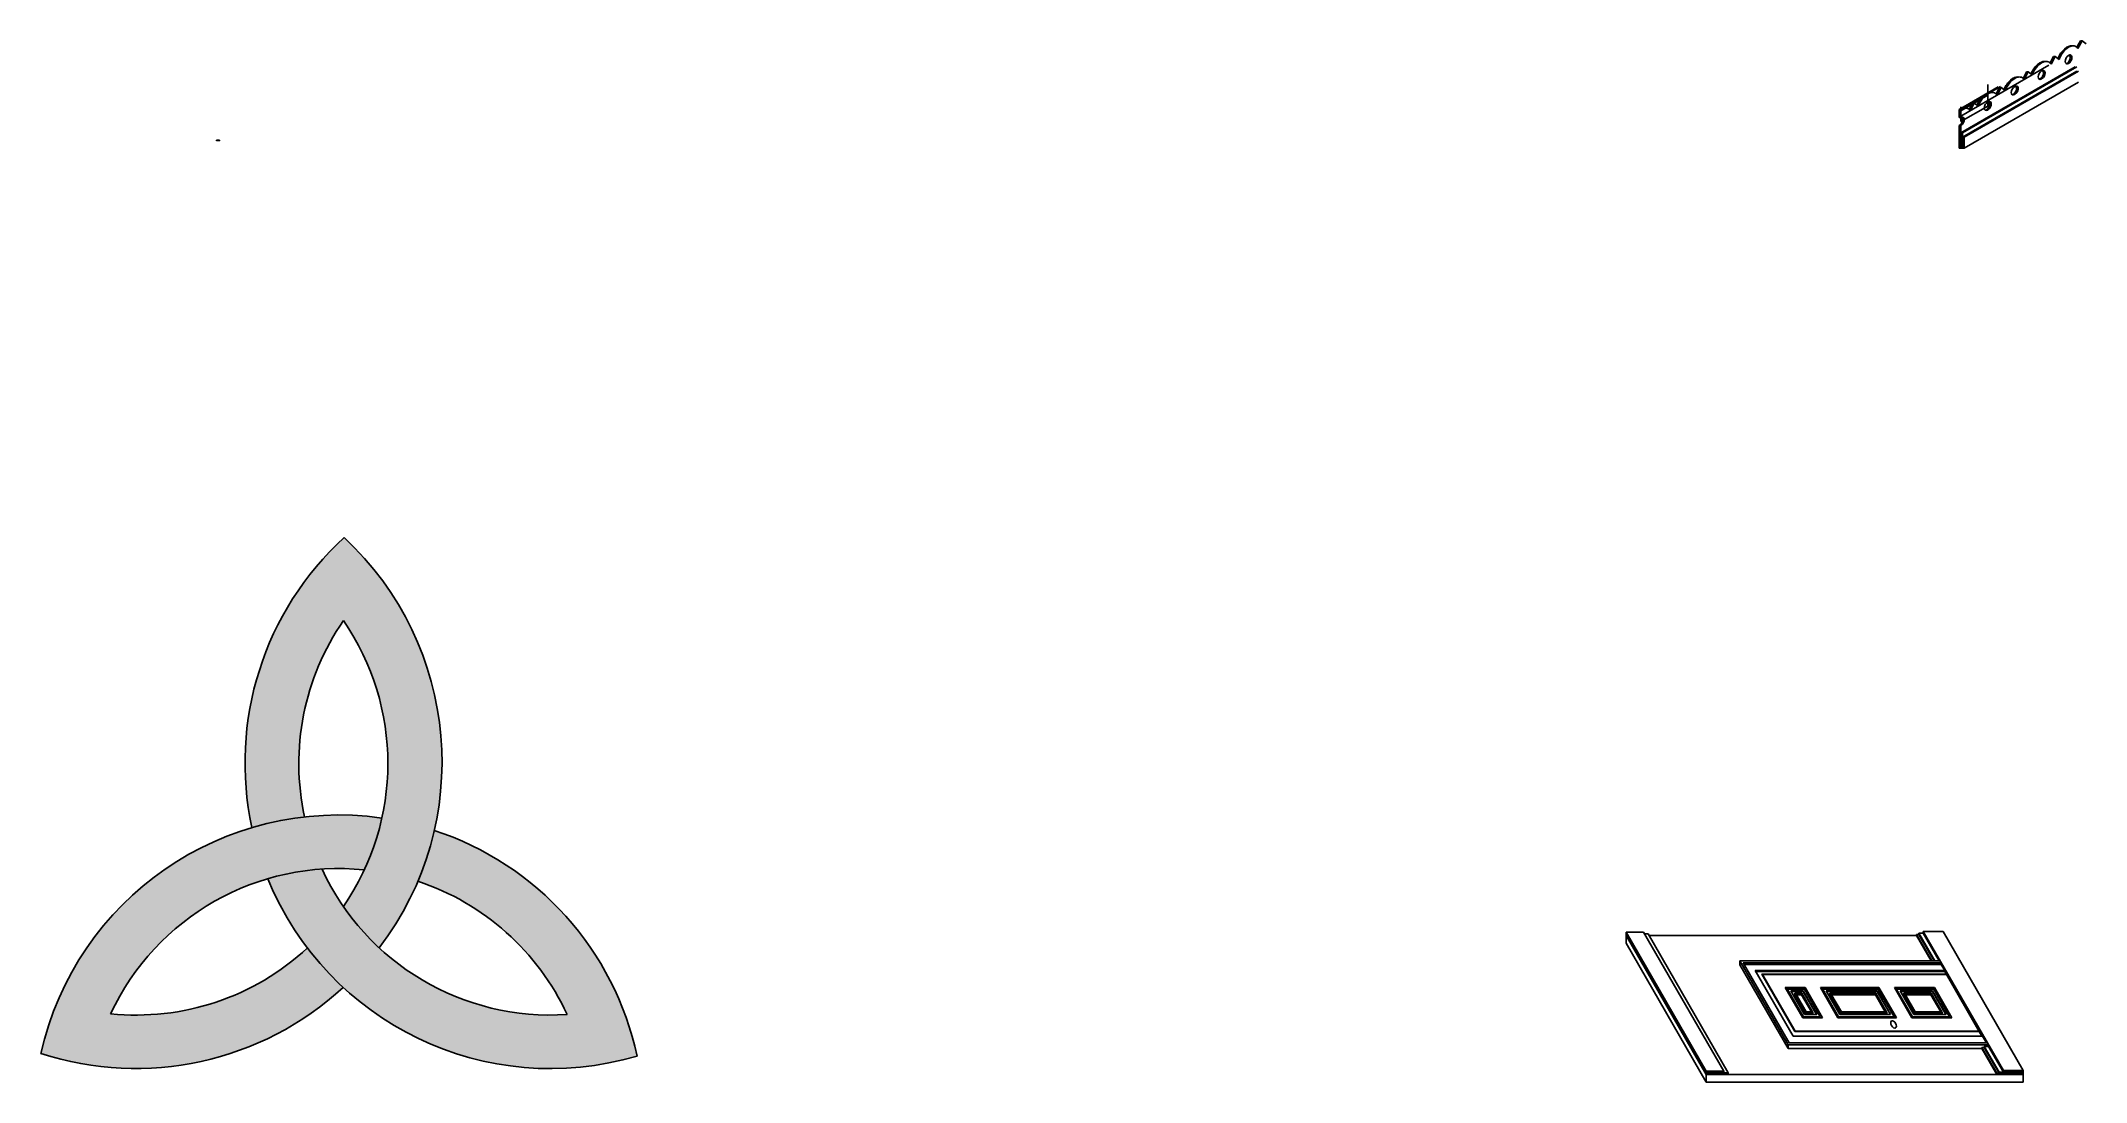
# Model space of a CAD drawing. Header units: inches. Extents: x 28 to 957, y -41 to 433.
import ezdxf

# ---------------------------------------------------------------- set-up
doc = ezdxf.new("R2010")
doc.units = ezdxf.units.IN
doc.header["$MEASUREMENT"] = 0
for name, color, linetype in [('Dimension', 1, 'Continuous'), ('door', 90, 'Continuous'), ('Platform -  Framing', 7, 'Continuous')]:
    doc.layers.add(name, color=color, linetype=linetype)
doc.layers.add('working lines', color=50, linetype='Continuous', plot=False)
pattern_1 = [(45, (108.124777, 386.116367), (0, 0.02867553), [0.02027666, -0.02027666]), (45, (108.1194, 386.121744), (0, 0.02867553), [0.02027666, -0.02027666]), (45, (108.114023, 386.12712), (0, 0.02867553), [0.02027666, -0.02027666]), (135, (108.114023, 386.130705), (-0.02867553, 3e-18), [0.02027666, -0.02027666]), (135, (108.1194, 386.136081), (-0.02867553, 3e-18), [0.02027666, -0.02027666]), (135, (108.124777, 386.141458), (-0.02867553, 3e-18), [0.02027666, -0.02027666])]

msp = doc.modelspace()

# ---------------------------------------------------------------- hatches: boundary and pattern name
at = {"layer": 'Dimension', "true_color": 0x062312}
h = msp.add_hatch(dxfattribs=at)
h.set_pattern_fill('EARTH', color=108, scale=0.081107, angle=45, style=0)
h.set_pattern_definition(pattern_1)
edge = h.paths.add_edge_path()
edge.add_spline(control_points=[(108.32, 387.31), (108.35, 387.27), (108.4, 387.19), (108.45, 387.27), (108.48, 387.31)], knot_values=[4.958163, 4.958163, 4.958163, 4.958163, 5.656854, 6.355546, 6.355546, 6.355546, 6.355546], weights=[1, 1, 1, 1, 1], degree=3, periodic=0)
edge.add_spline(control_points=[(108.48, 387.31), (108.47, 387.31), (108.47, 387.32), (108.46, 387.32)], knot_values=[16.946091, 16.946091, 16.946091, 16.946091, 17.066069, 17.066069, 17.066069, 17.066069], degree=3, periodic=0)
edge.add_spline(control_points=[(108.46, 387.32), (108.44, 387.29), (108.4, 387.24), (108.36, 387.29), (108.34, 387.32)], knot_values=[5.078144, 5.078144, 5.078144, 5.078144, 5.656854, 6.235568, 6.235568, 6.235568, 6.235568], degree=3, periodic=0)
edge.add_spline(control_points=[(108.34, 387.32), (108.33, 387.33), (108.33, 387.34), (108.32, 387.35)], knot_values=[6.235568, 6.235568, 6.235568, 6.235568, 6.367625, 6.367625, 6.367625, 6.367625], degree=3, periodic=0)
edge.add_spline(control_points=[(108.32, 387.35), (108.3, 387.38), (108.24, 387.46), (108.19, 387.38), (108.17, 387.35)], knot_values=[6.367625, 6.367625, 6.367625, 6.367625, 7.071068, 7.796677, 7.796677, 7.796677, 7.796677], degree=3, periodic=0)
edge.add_spline(control_points=[(108.17, 387.35), (108.17, 387.34), (108.18, 387.33), (108.18, 387.33)], knot_values=[18.183158, 18.183158, 18.183158, 18.183158, 18.303929, 18.303929, 18.303929, 18.303929], weights=[1, 1, 1, 1], degree=3, periodic=0)
edge.add_spline(control_points=[(108.18, 387.33), (108.2, 387.36), (108.25, 387.41), (108.29, 387.36), (108.31, 387.33)], knot_values=[6.48721, 6.48721, 6.48721, 6.48721, 7.092048, 7.675905, 7.675905, 7.675905, 7.675905], weights=[1, 1, 1, 1, 1], degree=3, periodic=0)
edge.add_spline(control_points=[(108.31, 387.33), (108.31, 387.32), (108.32, 387.31), (108.32, 387.31)], knot_values=[6.355546, 6.355546, 6.355546, 6.355546, 6.48721, 6.48721, 6.48721, 6.48721], weights=[1, 1, 1, 1], degree=3, periodic=0)
edge = h.paths.add_edge_path()
edge.add_spline(control_points=[(108.15, 387.32), (108.13, 387.3), (108.09, 387.24), (108.04, 387.29), (108.02, 387.32)], knot_values=[7.929998, 7.929998, 7.929998, 7.929998, 8.485281, 9.127348, 9.127348, 9.127348, 9.127348], degree=3, periodic=0)
edge.add_spline(control_points=[(108.02, 387.32), (108.02, 387.33), (108.01, 387.34), (108.01, 387.35)], knot_values=[9.127348, 9.127348, 9.127348, 9.127348, 9.265251, 9.265251, 9.265251, 9.265251], degree=3, periodic=0)
edge.add_spline(control_points=[(108.01, 387.35), (107.98, 387.38), (107.92, 387.46), (107.87, 387.4), (107.83, 387.35)], knot_values=[9.265251, 9.265251, 9.265251, 9.265251, 9.899495, 10.889283, 10.889283, 10.889283, 10.889283], degree=3, periodic=0)
edge.add_spline(control_points=[(107.83, 387.35), (107.83, 387.34), (107.84, 387.33), (107.84, 387.33)], knot_values=[4.189562, 4.189562, 4.189562, 4.189562, 4.309575, 4.309575, 4.309575, 4.309575], weights=[1, 1, 1, 1], degree=3, periodic=0)
edge.add_spline(control_points=[(107.84, 387.33), (107.87, 387.37), (107.93, 387.42), (107.98, 387.34), (108.01, 387.31)], knot_values=[9.252661, 9.252661, 9.252661, 9.252661, 10.122436, 10.76927, 10.76927, 10.76927, 10.76927], weights=[1, 1, 1, 1, 1], degree=3, periodic=0)
edge.add_spline(control_points=[(108.01, 387.31), (108.04, 387.27), (108.09, 387.19), (108.14, 387.27), (108.17, 387.31)], knot_values=[7.808873, 7.808873, 7.808873, 7.808873, 8.576253, 9.252661, 9.252661, 9.252661, 9.252661], weights=[1, 1, 1, 1, 1], degree=3, periodic=0)
edge.add_spline(control_points=[(108.17, 387.31), (108.16, 387.31), (108.16, 387.32), (108.15, 387.32)], knot_values=[14.094233, 14.094233, 14.094233, 14.094233, 14.215358, 14.215358, 14.215358, 14.215358], degree=3, periodic=0)
edge = h.paths.add_edge_path()
edge.add_spline(control_points=[(108.17, 387.35), (108.14, 387.38), (108.09, 387.46), (108.03, 387.39), (108.01, 387.35)], knot_values=[16.714583, 16.714583, 16.714583, 16.714583, 17.403188, 18.183158, 18.183158, 18.183158, 18.183158], weights=[1, 1, 1, 1, 1], degree=3, periodic=0)
edge.add_spline(control_points=[(108.01, 387.35), (108.01, 387.34), (108.02, 387.33), (108.02, 387.32)], knot_values=[9.127348, 9.127348, 9.127348, 9.127348, 9.265251, 9.265251, 9.265251, 9.265251], degree=3, periodic=0)
edge.add_spline(control_points=[(108.02, 387.32), (108.04, 387.36), (108.09, 387.41), (108.13, 387.35), (108.15, 387.32)], knot_values=[12.896883, 12.896883, 12.896883, 12.896883, 13.53895, 14.094233, 14.094233, 14.094233, 14.094233], degree=3, periodic=0)
edge.add_spline(control_points=[(108.15, 387.32), (108.16, 387.32), (108.16, 387.31), (108.17, 387.31)], knot_values=[14.094233, 14.094233, 14.094233, 14.094233, 14.215358, 14.215358, 14.215358, 14.215358], degree=3, periodic=0)
edge.add_spline(control_points=[(108.17, 387.31), (108.19, 387.27), (108.24, 387.19), (108.3, 387.27), (108.32, 387.31)], knot_values=[14.215358, 14.215358, 14.215358, 14.215358, 14.953164, 15.668685, 15.668685, 15.668685, 15.668685], degree=3, periodic=0)
edge.add_spline(control_points=[(108.32, 387.31), (108.32, 387.31), (108.31, 387.32), (108.31, 387.33)], knot_values=[6.355546, 6.355546, 6.355546, 6.355546, 6.48721, 6.48721, 6.48721, 6.48721], weights=[1, 1, 1, 1], degree=3, periodic=0)
edge.add_spline(control_points=[(108.31, 387.33), (108.29, 387.3), (108.25, 387.24), (108.2, 387.3), (108.18, 387.33)], knot_values=[18.303929, 18.303929, 18.303929, 18.303929, 18.887787, 19.492624, 19.492624, 19.492624, 19.492624], weights=[1, 1, 1, 1, 1], degree=3, periodic=0)
edge.add_spline(control_points=[(108.18, 387.33), (108.18, 387.33), (108.17, 387.34), (108.17, 387.35)], knot_values=[18.183158, 18.183158, 18.183158, 18.183158, 18.303929, 18.303929, 18.303929, 18.303929], weights=[1, 1, 1, 1], degree=3, periodic=0)
h = msp.add_hatch(dxfattribs=at)
h.set_pattern_fill('EARTH', color=108, scale=0.08110665, angle=45, style=0)
edge = h.paths.add_edge_path()
edge.add_spline(control_points=[(108.48, 387.35), (108.45, 387.38), (108.4, 387.46), (108.35, 387.38), (108.32, 387.35)], knot_values=[19.61221, 19.61221, 19.61221, 19.61221, 20.32298, 21.033751, 21.033751, 21.033751, 21.033751], weights=[1, 1, 1, 1, 1], degree=3, periodic=0)
edge.add_spline(control_points=[(108.32, 387.35), (108.33, 387.34), (108.33, 387.33), (108.34, 387.32)], knot_values=[6.235568, 6.235568, 6.235568, 6.235568, 6.367625, 6.367625, 6.367625, 6.367625], degree=3, periodic=0)
edge.add_spline(control_points=[(108.34, 387.32), (108.36, 387.35), (108.4, 387.41), (108.44, 387.35), (108.46, 387.32)], knot_values=[15.788664, 15.788664, 15.788664, 15.788664, 16.367377, 16.946091, 16.946091, 16.946091, 16.946091], degree=3, periodic=0)
edge.add_spline(control_points=[(108.46, 387.32), (108.47, 387.32), (108.47, 387.31), (108.48, 387.31)], knot_values=[16.946091, 16.946091, 16.946091, 16.946091, 17.066069, 17.066069, 17.066069, 17.066069], degree=3, periodic=0)
edge.add_spline(control_points=[(108.48, 387.31), (108.5, 387.27), (108.56, 387.19), (108.61, 387.27), (108.63, 387.31)], knot_values=[17.066069, 17.066069, 17.066069, 17.066069, 17.781591, 18.519396, 18.519396, 18.519396, 18.519396], degree=3, periodic=0)
edge.add_spline(control_points=[(108.63, 387.31), (108.63, 387.31), (108.63, 387.32), (108.62, 387.33)], knot_values=[3.504835, 3.504835, 3.504835, 3.504835, 3.637803, 3.637803, 3.637803, 3.637803], weights=[1, 1, 1, 1], degree=3, periodic=0)
edge.add_spline(control_points=[(108.62, 387.33), (108.6, 387.3), (108.56, 387.24), (108.51, 387.3), (108.49, 387.33)], knot_values=[21.153336, 21.153336, 21.153336, 21.153336, 21.758174, 22.342031, 22.342031, 22.342031, 22.342031], weights=[1, 1, 1, 1, 1], degree=3, periodic=0)
edge.add_spline(control_points=[(108.49, 387.33), (108.49, 387.33), (108.48, 387.34), (108.48, 387.35)], knot_values=[21.033751, 21.033751, 21.033751, 21.033751, 21.153336, 21.153336, 21.153336, 21.153336], weights=[1, 1, 1, 1], degree=3, periodic=0)
h = msp.add_hatch(dxfattribs=at)
h.set_pattern_fill('EARTH', color=108, scale=0.081107, angle=45, style=0)
h.set_pattern_definition(pattern_1)
edge = h.paths.add_edge_path()
edge.add_spline(control_points=[(108.65, 387.32), (108.62, 387.37), (108.56, 387.47), (108.5, 387.38), (108.48, 387.35)], knot_values=[3.38371, 3.38371, 3.38371, 3.38371, 4.242641, 4.946084, 4.946084, 4.946084, 4.946084], degree=3, periodic=0)
edge.add_spline(control_points=[(108.48, 387.35), (108.48, 387.34), (108.49, 387.33), (108.49, 387.33)], knot_values=[21.033751, 21.033751, 21.033751, 21.033751, 21.153336, 21.153336, 21.153336, 21.153336], weights=[1, 1, 1, 1], degree=3, periodic=0)
edge.add_spline(control_points=[(108.49, 387.33), (108.51, 387.36), (108.56, 387.41), (108.6, 387.36), (108.62, 387.33)], knot_values=[3.637803, 3.637803, 3.637803, 3.637803, 4.221661, 4.826498, 4.826498, 4.826498, 4.826498], weights=[1, 1, 1, 1, 1], degree=3, periodic=0)
edge.add_spline(control_points=[(108.62, 387.33), (108.65, 387.28), (108.71, 387.19), (108.76, 387.27), (108.79, 387.31)], knot_values=[2.061048, 2.061048, 2.061048, 2.061048, 2.870424, 3.637803, 3.637803, 3.637803, 3.637803], weights=[1, 1, 1, 1, 1], degree=3, periodic=0)
edge.add_spline(control_points=[(108.79, 387.31), (108.79, 387.31), (108.78, 387.32), (108.78, 387.32)], knot_values=[19.837871, 19.837871, 19.837871, 19.837871, 19.963184, 19.963184, 19.963184, 19.963184], degree=3, periodic=0)
edge.add_spline(control_points=[(108.78, 387.32), (108.76, 387.29), (108.71, 387.24), (108.67, 387.3), (108.65, 387.32)], knot_values=[2.18636, 2.18636, 2.18636, 2.18636, 2.828427, 3.38371, 3.38371, 3.38371, 3.38371], degree=3, periodic=0)
edge = h.paths.add_edge_path()
edge.add_spline(control_points=[(108.96, 387.33), (108.93, 387.28), (108.84, 387.21), (108.73, 387.5), (108.66, 387.38), (108.63, 387.35)], knot_values=[0, 0, 0, 0, 0.869775, 2.283989, 2.972594, 2.972594, 2.972594, 2.972594], weights=[1, 1, 1, 1, 1, 1], degree=3, periodic=0)
edge.add_spline(control_points=[(108.63, 387.35), (108.64, 387.34), (108.64, 387.33), (108.65, 387.32)], knot_values=[3.38371, 3.38371, 3.38371, 3.38371, 3.517032, 3.517032, 3.517032, 3.517032], degree=3, periodic=0)
edge.add_spline(control_points=[(108.65, 387.32), (108.67, 387.35), (108.71, 387.41), (108.76, 387.36), (108.78, 387.32)], knot_values=[18.640521, 18.640521, 18.640521, 18.640521, 19.195804, 19.837871, 19.837871, 19.837871, 19.837871], degree=3, periodic=0)
edge.add_spline(control_points=[(108.78, 387.32), (108.81, 387.29), (108.87, 387.18), (108.94, 387.25), (108.97, 387.31)], knot_values=[19.837871, 19.837871, 19.837871, 19.837871, 20.610018, 21.611504, 21.611504, 21.611504, 21.611504], degree=3, periodic=0)
edge.add_spline(control_points=[(108.97, 387.31), (108.97, 387.31), (108.96, 387.32), (108.96, 387.33)], knot_values=[2.972594, 2.972594, 2.972594, 2.972594, 3.104305, 3.104305, 3.104305, 3.104305], weights=[1, 1, 1, 1], degree=3, periodic=0)
at = {"layer": 'Platform -  Framing', "transparency": 33554661}
h = msp.add_hatch(dxfattribs=at)
h.set_pattern_fill('ANSI31', color=256, scale=2.5001, style=0)
h.paths.add_polyline_path([(900.14, 394.09), (899.39, 394.09), (899.39, 383.84), (900.14, 383.84), (900.14, 390.84)])
h.paths.add_polyline_path([(900.89, 390.84), (900.14, 390.84), (900.14, 383.84), (900.89, 383.84)])
h.paths.add_polyline_path([(901.64, 388.84), (900.89, 388.84), (900.89, 383.84), (901.64, 383.84)])
h.paths.add_polyline_path([(900.14, 401.4), (899.39, 401.4), (899.39, 397.72), (900.14, 397.72)])
at = {"layer": 'Platform -  Framing', "true_color": 0x062312}
h = msp.add_hatch(dxfattribs=at)
h.set_pattern_fill('EARTH', color=108, scale=0.08110665, angle=45, style=0)
edge = h.paths.add_edge_path()
edge.add_spline(control_points=[(107.83, 387.35), (107.8, 387.38), (107.78, 387.42), (107.75, 387.42), (107.75, 387.42)], knot_values=[3.46127, 3.46127, 3.46127, 3.46127, 4.183674, 4.189562, 4.189562, 4.189562, 4.189562], weights=[1, 1, 1, 1, 1], degree=3, periodic=0)
edge.add_spline(control_points=[(107.75, 387.42), (107.7, 387.41), (107.67, 387.38), (107.67, 387.33), (107.67, 387.28), (107.7, 387.24), (107.75, 387.23)], knot_values=[0.720957, 0.720957, 0.720957, 0.720957, 2.091114, 2.091114, 2.091114, 3.46127, 3.46127, 3.46127, 3.46127], weights=[1, 0.84958, 0.84958, 1, 0.84958, 0.84958, 1], degree=3, periodic=0)
edge.add_spline(control_points=[(107.75, 387.23), (107.77, 387.23), (107.79, 387.25), (107.81, 387.28)], knot_values=[0.157358, 0.157358, 0.157358, 0.157358, 0.720957, 0.720957, 0.720957, 0.720957], weights=[1, 1, 1, 1], degree=3, periodic=0)
edge.add_spline(control_points=[(107.81, 387.28), (107.82, 387.29), (107.82, 387.3), (107.83, 387.31)], knot_values=[0, 0, 0, 0, 0.157358, 0.157358, 0.157358, 0.157358], weights=[1, 1, 1, 1], degree=3, periodic=0)
edge.add_spline(control_points=[(107.83, 387.31), (107.82, 387.31), (107.82, 387.32), (107.82, 387.32)], knot_values=[11.012116, 11.012116, 11.012116, 11.012116, 11.123242, 11.123242, 11.123242, 11.123242], degree=3, periodic=0)
edge.add_spline(control_points=[(107.82, 387.32), (107.81, 387.31), (107.8, 387.3), (107.79, 387.29)], knot_values=[0.011315, 0.011315, 0.011315, 0.011315, 0.211621, 0.211621, 0.211621, 0.211621], degree=3, periodic=0)
edge.add_spline(control_points=[(107.79, 387.29), (107.79, 387.28), (107.78, 387.27), (107.76, 387.26), (107.76, 387.26), (107.75, 387.26)], knot_values=[0.211621, 0.211621, 0.211621, 0.211621, 0.505631, 0.505631, 0.737189, 0.737189, 0.737189, 0.737189], degree=3, periodic=0)
edge.add_spline(control_points=[(107.75, 387.26), (107.74, 387.26), (107.73, 387.26), (107.71, 387.28), (107.7, 387.29), (107.69, 387.32), (107.69, 387.33), (107.7, 387.36), (107.71, 387.37), (107.73, 387.39), (107.74, 387.39), (107.74, 387.4)], knot_values=[0.737189, 0.737189, 0.737189, 0.737189, 1.082605, 1.082605, 1.674794, 1.674794, 2.266982, 2.266982, 2.859171, 2.859171, 3.200864, 3.200864, 3.200864, 3.200864], degree=3, periodic=0)
edge.add_spline(control_points=[(107.74, 387.4), (107.75, 387.4), (107.76, 387.39), (107.79, 387.36), (107.82, 387.32)], knot_values=[3.200864, 3.200864, 3.200864, 3.200864, 3.289997, 3.948776, 3.948776, 3.948776, 3.948776], degree=3, periodic=0)
edge.add_spline(control_points=[(107.82, 387.32), (107.82, 387.32), (107.82, 387.31), (107.83, 387.31)], knot_values=[11.012116, 11.012116, 11.012116, 11.012116, 11.123242, 11.123242, 11.123242, 11.123242], degree=3, periodic=0)
edge.add_spline(control_points=[(107.83, 387.31), (107.86, 387.25), (107.92, 387.18), (107.98, 387.27), (108.01, 387.31)], knot_values=[11.123242, 11.123242, 11.123242, 11.123242, 12.124736, 12.771571, 12.771571, 12.771571, 12.771571], degree=3, periodic=0)
edge.add_spline(control_points=[(108.01, 387.31), (108, 387.31), (108, 387.32), (107.99, 387.33)], knot_values=[9.252661, 9.252661, 9.252661, 9.252661, 9.389526, 9.389526, 9.389526, 9.389526], weights=[1, 1, 1, 1], degree=3, periodic=0)
edge.add_spline(control_points=[(107.99, 387.33), (107.97, 387.3), (107.92, 387.24), (107.87, 387.28), (107.84, 387.33)], knot_values=[4.31158, 4.31158, 4.31158, 4.31158, 4.821549, 5.689319, 5.689319, 5.689319, 5.689319], weights=[1, 1, 1, 1, 1], degree=3, periodic=0)
edge.add_spline(control_points=[(107.84, 387.33), (107.84, 387.33), (107.84, 387.33), (107.84, 387.33)], knot_values=[4.309609, 4.309609, 4.309609, 4.309609, 4.31158, 4.31158, 4.31158, 4.31158], weights=[1, 1, 1, 1], degree=3, periodic=0)
edge.add_spline(control_points=[(107.84, 387.33), (107.84, 387.33), (107.84, 387.33), (107.84, 387.33)], knot_values=[10.76927, 10.76927, 10.76927, 10.76927, 10.769453, 10.769453, 10.769453, 10.769453], weights=[1, 1, 1, 1], degree=3, periodic=0)
edge.add_spline(control_points=[(107.84, 387.33), (107.84, 387.33), (107.83, 387.34), (107.83, 387.35)], knot_values=[4.189562, 4.189562, 4.189562, 4.189562, 4.309575, 4.309575, 4.309575, 4.309575], weights=[1, 1, 1, 1], degree=3, periodic=0)
h = msp.add_hatch(dxfattribs=at)
h.set_pattern_fill('EARTH', color=108, scale=0.08110665, angle=45, style=0)
edge = h.paths.add_edge_path()
edge.add_spline(control_points=[(108.98, 387.32), (109.01, 387.36), (109.04, 387.39), (109.05, 387.4), (109.06, 387.4)], knot_values=[3.200864, 3.200864, 3.200864, 3.200864, 3.859643, 3.948776, 3.948776, 3.948776, 3.948776], degree=3, periodic=0)
edge.add_spline(control_points=[(109.06, 387.4), (109.06, 387.39), (109.07, 387.39), (109.09, 387.37), (109.1, 387.36), (109.11, 387.33), (109.11, 387.32), (109.1, 387.29), (109.09, 387.28), (109.07, 387.26), (109.06, 387.26), (109.05, 387.26)], knot_values=[0.737189, 0.737189, 0.737189, 0.737189, 1.078883, 1.078883, 1.671071, 1.671071, 2.26326, 2.26326, 2.855448, 2.855448, 3.200864, 3.200864, 3.200864, 3.200864], degree=3, periodic=0)
edge.add_spline(control_points=[(109.05, 387.26), (109.04, 387.26), (109.04, 387.26), (109.02, 387.27), (109.01, 387.28), (109.01, 387.29)], knot_values=[0.211621, 0.211621, 0.211621, 0.211621, 0.443178, 0.443178, 0.737189, 0.737189, 0.737189, 0.737189], degree=3, periodic=0)
edge.add_spline(control_points=[(109.01, 387.29), (109, 387.3), (108.99, 387.31), (108.98, 387.32)], knot_values=[0.011315, 0.011315, 0.011315, 0.011315, 0.211621, 0.211621, 0.211621, 0.211621], degree=3, periodic=0)
edge.add_spline(control_points=[(108.98, 387.32), (108.98, 387.33), (108.98, 387.33), (108.98, 387.33)], knot_values=[0.003565, 0.003565, 0.003565, 0.003565, 0.011315, 0.011315, 0.011315, 0.011315], degree=3, periodic=0)
edge.add_spline(control_points=[(108.98, 387.33), (108.98, 387.33), (108.97, 387.34), (108.97, 387.35)], knot_values=[0.30914, 0.30914, 0.30914, 0.30914, 0.424601, 0.424601, 0.424601, 0.424601], degree=3, periodic=0)
edge.add_spline(control_points=[(108.97, 387.35), (108.93, 387.4), (108.88, 387.46), (108.82, 387.38), (108.79, 387.35)], knot_values=[0.424601, 0.424601, 0.424601, 0.424601, 1.414214, 2.048458, 2.048458, 2.048458, 2.048458], degree=3, periodic=0)
edge.add_spline(control_points=[(108.79, 387.35), (108.8, 387.34), (108.8, 387.33), (108.81, 387.33)], knot_values=[1.468574, 1.468574, 1.468574, 1.468574, 1.592849, 1.592849, 1.592849, 1.592849], weights=[1, 1, 1, 1], degree=3, periodic=0)
edge.add_spline(control_points=[(108.81, 387.33), (108.83, 387.35), (108.88, 387.42), (108.93, 387.37), (108.96, 387.33)], knot_values=[0.544437, 0.544437, 0.544437, 0.544437, 1.054406, 1.924183, 1.924183, 1.924183, 1.924183], weights=[1, 1, 1, 1, 1], degree=3, periodic=0)
edge.add_spline(control_points=[(108.96, 387.33), (108.96, 387.32), (108.97, 387.31), (108.97, 387.31)], knot_values=[0.412719, 0.412719, 0.412719, 0.412719, 0.544437, 0.544437, 0.544437, 0.544437], weights=[1, 1, 1, 1], degree=3, periodic=0)
edge.add_spline(control_points=[(108.97, 387.31), (108.98, 387.3), (108.98, 387.29), (108.99, 387.28)], knot_values=[0.255375, 0.255375, 0.255375, 0.255375, 0.412719, 0.412719, 0.412719, 0.412719], weights=[1, 1, 1, 1], degree=3, periodic=0)
edge.add_spline(control_points=[(108.99, 387.28), (109.01, 387.25), (109.03, 387.23), (109.05, 387.23)], knot_values=[3.261666, 3.261666, 3.261666, 3.261666, 3.825087, 3.825087, 3.825087, 3.825087], weights=[1, 1, 1, 1], degree=3, periodic=0)
edge.add_spline(control_points=[(109.05, 387.23), (109.1, 387.24), (109.13, 387.28), (109.13, 387.33), (109.13, 387.38), (109.1, 387.41), (109.05, 387.42)], knot_values=[3.825087, 3.825087, 3.825087, 3.825087, 5.195244, 5.195244, 5.195244, 6.5654, 6.5654, 6.5654, 6.5654], weights=[1, 0.84958, 0.84958, 1, 0.84958, 0.84958, 1], degree=3, periodic=0)
edge.add_spline(control_points=[(109.05, 387.42), (109.05, 387.42), (109.02, 387.42), (109, 387.38), (108.97, 387.35)], knot_values=[6.5654, 6.5654, 6.5654, 6.5654, 6.571289, 7.293684, 7.293684, 7.293684, 7.293684], weights=[1, 1, 1, 1, 1], degree=3, periodic=0)
edge.add_spline(control_points=[(108.97, 387.35), (108.97, 387.34), (108.98, 387.33), (108.98, 387.33)], knot_values=[0.30914, 0.30914, 0.30914, 0.30914, 0.424601, 0.424601, 0.424601, 0.424601], degree=3, periodic=0)
edge.add_spline(control_points=[(108.98, 387.33), (108.98, 387.33), (108.98, 387.33), (108.98, 387.32)], knot_values=[0.003565, 0.003565, 0.003565, 0.003565, 0.011315, 0.011315, 0.011315, 0.011315], degree=3, periodic=0)
at = {"layer": 'Platform -  Framing'}
h = msp.add_hatch(color=256, dxfattribs=at)
h.set_gradient(color1=(39, 118, 187), color2=(20, 31, 66), rotation=228, tint=1)
h.paths.add_polyline_path([(165.33, 169.15, -0.311531), (165.33, 39.29, 0.0547), (181.64, 20.43, 0.386169), (165.65, 206.85, 0.266507), (123.8, 75.09, -0.044074), (147.71, 79.95, -0.207387)])
h = msp.add_hatch(color=256, dxfattribs=at)
h.set_gradient(color1=(39, 118, 187), color2=(20, 31, 66), tint=1)
h.paths.add_polyline_path([(165.29, 2.48, -0.043707), (148.99, 20.42, -0.215702), (59.62, -9.51, -0.319282), (174.84, 55.9, 0.054489), (182.83, 79.43, 0.391449), (27.93, -27.54, 0.271095)])
h = msp.add_hatch(color=256, dxfattribs=at)
h.set_gradient(color1=(39, 118, 187), color2=(20, 31, 66), rotation=111, tint=1)
h.paths.add_polyline_path([(206.66, 73.84, -0.043774), (199.19, 50.69, -0.207319), (266.99, -9.85, -0.310433), (155.65, 56.24, 0.0549), (131.01, 51.86, 0.384566), (298.78, -28.73, 0.26623)])

# ---------------------------------------------------------------- linework, layer by layer
for p, q in [((756.04, 27.56), (748.04, 27.56)), ((748.04, 27.56), (784.48, -35.55)), ((748.04, 27.56), (748.04, 26.06)), ((784.48, -36.3), (748.04, 26.81)), ((748.04, 26.06), (784.48, -37.05)), ((748.04, 26.06), (748.04, 22.56)), ((748.04, 22.56), (784.48, -40.55)), ((792.48, -35.55), (756.04, 27.56)), ((756.48, 26.81), (758.04, 26.81)), ((758.04, 26.81), (794.48, -36.3)), ((880.04, 26.06), (758.48, 26.06)), ((880.04, 26.56), (881.04, 26.56)), ((880.04, 26.56), (880.04, 26.06)), ((886.97, 14.56), (880.04, 26.56)), ((886.69, 14.56), (880.04, 26.06)), ((881.04, 27.06), (883.04, 27.06)), ((881.04, 26.56), (881.04, 27.06)), ((888.26, 14.56), (881.04, 27.06)), ((887.97, 14.56), (881.04, 26.56)), ((919.48, -35.3), (883.04, 27.81)), ((883.04, 27.81), (892.04, 27.81)), ((883.04, 27.06), (883.04, 27.81)), ((890.26, 14.56), (883.04, 27.06)), ((892.04, 27.81), (928.48, -35.3)), ((821.7, -23.55), (799.7, 14.56)), ((799.7, 14.56), (890.7, 14.56)), ((799.7, 14.56), (799.7, 12.81)), ((799.7, 12.81), (821.7, -25.3)), ((822.2, -22.68), (801.2, 13.69)), ((801.2, 13.69), (891.2, 13.69)), ((891.2, 12.94), (801.63, 12.94)), ((806.98, 10.16), (806.73, 10.16)), ((806.73, 10.16), (823.95, -19.65)), ((892.8, 10.16), (806.98, 10.16)), ((892.8, 9.66), (807.02, 9.66)), ((891.2, 13.69), (891.2, 13.69)), ((891.2, 13.69), (891.2, 12.94)), ((891.2, 12.94), (892.8, 10.16)), ((892.8, 10.16), (892.8, 9.66)), ((892.8, 9.66), (909.72, -19.65)), ((893.47, 8.5), (893.47, 8.37)), ((893.47, 8.37), (893.54, 8.37)), ((901.26, -3.74), (912.26, -22.8)), ((908.47, -17.48), (908.19, -17.48)), ((908.47, -17.48), (908.19, -17.48)), ((912.7, -23.55), (821.7, -23.55)), ((821.7, -23.55), (821.7, -25.3)), ((821.7, -25.3), (909.7, -25.3)), ((912.2, -22.68), (822.2, -22.68)), ((823.95, -19.65), (910.01, -19.65)), ((916.48, -36.55), (909.7, -24.8)), ((909.7, -25.3), (909.7, -24.8)), ((909.7, -24.8), (910.7, -24.8)), ((916.48, -37.05), (909.7, -25.3)), ((910.01, -19.65), (911.76, -22.68)), ((917.48, -36.05), (910.7, -24.3)), ((910.7, -24.8), (910.7, -24.3)), ((910.7, -24.3), (912.7, -24.3)), ((917.48, -36.55), (910.7, -24.8)), ((912.7, -23.55), (912.2, -22.68)), ((912.7, -24.3), (912.7, -23.55)), ((919.48, -36.05), (912.7, -24.3)), ((784.48, -36.3), (784.48, -35.55)), ((784.48, -35.55), (792.48, -35.55)), ((784.48, -37.05), (784.48, -36.3)), ((794.48, -36.3), (784.48, -36.3)), ((784.48, -37.05), (928.48, -37.05)), ((784.48, -37.05), (784.48, -40.55)), ((792.48, -35.55), (792.48, -36.3)), ((794.48, -36.3), (794.48, -37.05)), ((928.48, -36.55), (916.48, -36.55)), ((916.48, -36.55), (916.48, -37.05)), ((928.48, -36.05), (917.48, -36.05)), ((917.48, -36.05), (917.48, -36.55)), ((928.48, -35.3), (919.48, -35.3)), ((919.48, -35.3), (919.48, -36.05)), ((928.48, -36.05), (928.48, -35.3)), ((928.48, -36.55), (928.48, -36.05)), ((928.48, -37.05), (928.48, -36.55)), ((928.48, -37.05), (928.48, -40.55)), ((928.48, -40.55), (784.48, -40.55))]:
    msp.add_line(p, q)
msp.add_lwpolyline([(893.47, 8.5), (809.76, 8.5), (824.76, -17.48), (908.47, -17.48)])
msp.add_ellipse((869.6, -14.36), major_axis=(0.92, -1.59), ratio=0.57735)
at = {"layer": 'door'}
for p, q in [((820.37, 2.37), (829.37, 2.37)), ((829.37, 2.37), (820.37, 2.37)), ((820.37, 2.37), (828.3, -11.36)), ((829.37, 2.25), (820.44, 2.25)), ((829.08, 1.87), (821.24, 1.87)), ((821.24, 1.87), (828.59, -10.86)), ((829.08, 1.62), (821.38, 1.62)), ((828.51, 0.87), (822.97, 0.87)), ((822.97, 0.87), (829.16, -9.86)), ((828.51, 0.62), (823.11, 0.62)), ((828.51, 0.87), (828.51, 0.62)), ((834.7, -9.86), (828.51, 0.87)), ((828.51, 0.62), (834.56, -9.86)), ((829.08, 1.87), (829.08, 1.62)), ((836.43, -10.86), (829.08, 1.87)), ((829.08, 1.62), (836.29, -10.86)), ((829.37, 2.37), (829.37, 2.25)), ((837.3, -11.36), (829.37, 2.37)), ((829.37, 2.25), (837.23, -11.36)), ((836.37, 2.37), (862.93, 2.37)), ((862.93, 2.37), (836.37, 2.37)), ((836.37, 2.37), (844.3, -11.36)), ((862.93, 2.25), (836.44, 2.25)), ((862.64, 1.87), (837.24, 1.87)), ((837.24, 1.87), (844.59, -10.86)), ((862.64, 1.62), (837.38, 1.62)), ((862.07, 0.87), (838.97, 0.87)), ((838.97, 0.87), (845.16, -9.86)), ((862.07, 0.62), (839.11, 0.62)), ((862.07, 0.87), (862.07, 0.62)), ((868.26, -9.86), (862.07, 0.87)), ((862.07, 0.62), (868.12, -9.86)), ((862.64, 1.87), (862.64, 1.62)), ((869.99, -10.86), (862.64, 1.87)), ((862.64, 1.62), (869.85, -10.86)), ((862.93, 2.37), (862.93, 2.25)), ((870.86, -11.36), (862.93, 2.37)), ((862.93, 2.25), (870.79, -11.36)), ((888.13, 2.37), (869.94, 2.37)), ((869.94, 2.37), (877.86, -11.36)), ((869.94, 2.37), (888.13, 2.37)), ((888.13, 2.24), (870.01, 2.24)), ((887.85, 1.87), (870.8, 1.87)), ((870.8, 1.87), (878.15, -10.86)), ((887.85, 1.62), (870.95, 1.62)), ((887.27, 0.87), (872.53, 0.87)), ((872.53, 0.87), (878.73, -9.86)), ((887.27, 0.62), (872.68, 0.62)), ((893.47, -9.86), (887.27, 0.87)), ((887.27, 0.87), (887.27, 0.62)), ((887.27, 0.62), (893.32, -9.86)), ((895.2, -10.86), (887.85, 1.87)), ((887.85, 1.87), (887.85, 1.62)), ((887.85, 1.62), (895.05, -10.86)), ((896.06, -11.36), (888.13, 2.37)), ((888.13, 2.37), (888.13, 2.24)), ((888.13, 2.24), (895.99, -11.36)), ((824.7, -0.13), (824.7, -0.63)), ((827.93, -0.13), (824.7, -0.13)), ((824.7, -0.13), (829.74, -8.86)), ((829.74, -9.36), (824.7, -0.63)), ((827.78, -0.38), (825.13, -0.38)), ((825.13, -0.38), (829.89, -8.61)), ((827.78, -0.88), (825.42, -0.88)), ((827.78, -0.38), (827.78, -0.88)), ((832.54, -8.61), (827.78, -0.38)), ((827.78, -0.88), (832.25, -8.61)), ((832.97, -8.86), (827.93, -0.13)), ((829.74, -8.86), (829.74, -9.36)), ((829.74, -8.86), (832.97, -8.86)), ((829.89, -8.61), (832.54, -8.61)), ((832.97, -8.86), (832.97, -9.36)), ((840.7, -0.13), (840.7, -0.63)), ((861.49, -0.13), (840.7, -0.13)), ((840.7, -0.13), (845.74, -8.86)), ((845.74, -9.36), (840.7, -0.63)), ((861.35, -0.38), (841.13, -0.38)), ((841.13, -0.38), (845.89, -8.61)), ((861.35, -0.88), (841.42, -0.88)), ((845.74, -8.86), (845.74, -9.36)), ((845.74, -8.86), (866.53, -8.86)), ((845.89, -8.61), (866.1, -8.61)), ((861.35, -0.38), (861.35, -0.88)), ((866.1, -8.61), (861.35, -0.38)), ((861.35, -0.88), (865.81, -8.61)), ((866.53, -8.86), (861.49, -0.13)), ((866.53, -8.86), (866.53, -9.36)), ((886.69, -0.13), (874.27, -0.13)), ((874.27, -0.13), (879.31, -8.86)), ((874.27, -0.13), (874.27, -0.63)), ((879.31, -9.36), (874.27, -0.63)), ((886.55, -0.38), (874.7, -0.38)), ((874.7, -0.38), (879.45, -8.61)), ((886.55, -0.88), (874.99, -0.88)), ((879.31, -8.86), (891.73, -8.86)), ((879.31, -8.86), (879.31, -9.36)), ((879.45, -8.61), (891.3, -8.61)), ((891.3, -8.61), (886.55, -0.38)), ((886.55, -0.38), (886.55, -0.88)), ((886.55, -0.88), (891.01, -8.61)), ((891.73, -8.86), (886.69, -0.13)), ((891.73, -8.86), (891.73, -9.36)), ((828.3, -11.36), (837.3, -11.36)), ((828.59, -10.86), (836.43, -10.86)), ((829.16, -9.86), (834.7, -9.86)), ((832.97, -9.36), (829.74, -9.36)), ((844.3, -11.36), (870.86, -11.36)), ((844.59, -10.86), (869.99, -10.86)), ((845.16, -9.86), (868.26, -9.86)), ((866.53, -9.36), (845.74, -9.36)), ((877.86, -11.36), (896.06, -11.36)), ((878.15, -10.86), (895.2, -10.86)), ((878.73, -9.86), (893.47, -9.86)), ((891.73, -9.36), (879.31, -9.36))]:
    msp.add_line(p, q, dxfattribs=at)
msp.add_lwpolyline([(893.47, 8.37), (809.98, 8.37), (824.83, -17.36), (908.4, -17.36)], dxfattribs=at)
at = {"layer": 'Platform -  Framing'}
for p, q in [((955.19, 432.56), (954.44, 432.56)), ((900.14, 390.84), (952.1, 420.84)), ((900.89, 390.84), (952.85, 420.84)), ((900.89, 388.84), (952.85, 418.84)), ((901.64, 388.84), (953.6, 418.84)), ((930.72, 418.44), (929.97, 418.44)), ((942.96, 425.5), (942.21, 425.5)), ((901.64, 383.84), (953.6, 413.84)), ((918.49, 411.37), (917.74, 411.37)), ((899.39, 397.72), (899.39, 401.4)), ((899.39, 401.4), (900.14, 401.4)), ((900.14, 401.4), (900.14, 397.72)), ((906.26, 404.31), (905.51, 404.31)), ((899.39, 397.72), (900.14, 397.72)), ((899.39, 383.84), (899.39, 394.09)), ((899.39, 394.09), (900.14, 394.09)), ((900.14, 394.09), (900.14, 390.84)), ((900.89, 390.84), (900.14, 390.84)), ((900.14, 390.84), (900.14, 383.84)), ((900.89, 383.84), (900.89, 390.84)), ((108.46, 387.32), (108.46, 387.32)), ((108.46, 387.32), (108.46, 387.32)), ((108.46, 387.32), (108.46, 387.32)), ((108.46, 387.32), (108.46, 387.32)), ((108.46, 387.32), (108.46, 387.32)), ((108.46, 387.32), (108.46, 387.32)), ((108.46, 387.32), (108.46, 387.32)), ((108.96, 387.33), (108.96, 387.33)), ((108.96, 387.33), (108.96, 387.33)), ((108.96, 387.33), (108.96, 387.33)), ((108.96, 387.33), (108.96, 387.33)), ((108.96, 387.33), (108.96, 387.33)), ((108.96, 387.33), (108.96, 387.33)), ((899.39, 383.84), (901.64, 383.84)), ((901.64, 388.84), (900.89, 388.84)), ((900.89, 388.84), (900.89, 383.84)), ((901.64, 383.84), (901.64, 388.84))]:
    msp.add_line(p, q, dxfattribs=at)
for points in [[(952.89, 429.65), (954.44, 432.56)], [(953.33, 429.07), (955.19, 432.56), (957.04, 431.21)], [(928.43, 415.52), (929.97, 418.44)], [(928.87, 414.95), (930.72, 418.44), (932.58, 417.09)], [(940.66, 422.58), (942.21, 425.5)], [(941.1, 422.01), (942.96, 425.5), (944.81, 424.15)], [(916.19, 408.46), (917.74, 411.37)], [(916.64, 407.88), (918.49, 411.37), (920.35, 410.02)], [(903.96, 401.4), (905.51, 404.31)], [(904.4, 400.82), (906.26, 404.31), (908.11, 402.96)]]:
    msp.add_lwpolyline(points, dxfattribs=at)
for centre, radius, start, end in [((259.54, 104.5), 138.89, 132.53124, 192.22276), ((70.96, 104.83), 139.19, 322.67307, 47.13309), ((259.42, 104.22), 114.32, 145.39319, 192.25842), ((71.23, 104.22), 114.32, 325.39319, 34.60681), ((163.23, -57.82), 138.64, 81.87048, 167.3817), ((163.23, -57.82), 138.64, 12.11195, 71.74425), ((163.23, -57.82), 114.32, 84.16883, 154.99822), ((259.42, 104.22), 114.32, 204.81364, 273.79788), ((259.54, 104.5), 138.89, 202.27076, 286.41091), ((163.23, -57.82), 114.32, 24.81364, 71.66402), ((71.23, 104.22), 114.32, 264.16883, 312.85802), ((70.96, 104.83), 139.19, 251.99179, 312.66399)]:
    msp.add_arc(centre, radius, start, end, dxfattribs=at)
for centre, major_axis, start_param, end_param in [((948.32, 424.15), (-3.37, -5.83), 9.658392, 11.248008), ((949.07, 424.15), (-3.37, -5.83), 2.819151, 5.034831), ((948.32, 424.15), (-3.37, -5.83), 3.375207, 3.926991), ((949.07, 424.15), (-3.37, -5.83), 2.819151, 3.926991), ((936.09, 417.09), (-3.37, -5.83), 9.658392, 11.248008), ((936.09, 417.09), (-3.37, -5.83), 9.658392, 11.248008), ((936.84, 417.09), (-3.37, -5.83), 2.819151, 5.034831), ((936.09, 417.09), (-1.11, -1.92), 0.592135, 3.192958), ((936.09, 417.09), (-3.37, -5.83), 3.375207, 3.926991), ((936.84, 417.09), (-3.37, -5.83), 2.819151, 3.926991), ((936.84, 417.09), (-1.11, -1.92), 0.785398, 3.926991), ((948.32, 424.15), (-1.11, -1.92), 0.592135, 3.192958), ((949.07, 424.15), (-1.11, -1.92), 0.785398, 3.926991), ((911.62, 402.97), (-3.37, -5.83), 9.658392, 11.248008), ((912.37, 402.97), (-3.37, -5.83), 2.819151, 5.034831), ((911.62, 402.97), (-3.37, -5.83), 3.375207, 3.926991), ((912.37, 402.97), (-3.37, -5.83), 2.819151, 3.926991), ((923.86, 410.03), (-3.37, -5.83), 9.658392, 11.248008), ((923.86, 410.03), (-3.37, -5.83), 9.658392, 11.248008), ((924.61, 410.03), (-3.37, -5.83), 2.819151, 5.034831), ((923.86, 410.03), (-1.11, -1.92), 0.592135, 3.192958), ((923.86, 410.03), (-3.37, -5.83), 3.375207, 3.926991), ((924.61, 410.03), (-3.37, -5.83), 2.819151, 3.926991), ((924.61, 410.03), (-1.11, -1.92), 0.785398, 3.926991), ((899.39, 395.9), (-3.37, -5.83), 3.375207, 3.926991), ((900.14, 395.9), (-3.37, -5.83), 2.819151, 3.926991), ((911.62, 402.97), (-1.11, -1.92), 0.592135, 3.192958), ((912.37, 402.97), (-1.11, -1.92), 0.785398, 3.926991), ((899.39, 395.9), (-1.11, -1.92), 0.785398, 3.192958), ((900.14, 395.9), (-1.11, -1.92), 0.785398, 3.926991)]:
    msp.add_ellipse(centre, major_axis=major_axis, ratio=0.57735, start_param=start_param, end_param=end_param, dxfattribs=at)
for centre in [(936.84, 417.09), (936.84, 417.09), (949.07, 424.15), (949.07, 424.15), (924.61, 410.03), (924.61, 410.03), (912.37, 402.97)]:
    msp.add_ellipse(centre, major_axis=(-1.11, -1.92), ratio=0.57735, dxfattribs=at)
for points, weights, knots in [([(107.83, 387.31), (107.82, 387.3), (107.82, 387.29), (107.81, 387.28), (107.79, 387.25), (107.77, 387.23), (107.75, 387.23), (107.7, 387.24), (107.67, 387.28), (107.67, 387.33), (107.67, 387.38), (107.7, 387.41), (107.75, 387.42), (107.75, 387.42), (107.78, 387.42), (107.8, 387.38), (107.83, 387.35), (107.83, 387.34), (107.84, 387.33), (107.84, 387.33), (107.84, 387.33), (107.84, 387.33), (107.84, 387.33), (107.87, 387.28), (107.92, 387.24), (107.97, 387.3), (107.99, 387.33)], [1, 1, 1, 1, 1, 1, 1, 0.849579696481, 0.849579696481, 1, 0.849579696481, 0.849579696481, 1, 1, 1, 1, 1, 1, 1, 1, 1, 1, 1, 1, 1, 1, 1], [0, 0, 0, 0, 0.157358, 0.157358, 0.157358, 0.720957, 0.720957, 0.720957, 2.091114, 2.091114, 2.091114, 3.46127, 3.46127, 3.46127, 3.467159, 4.189562, 4.189562, 4.189562, 4.309609, 4.309609, 4.309609, 4.31158, 4.31158, 4.31158, 5.17935, 5.689319, 5.689319, 5.689319, 5.689319]), ([(108.99, 387.28), (109.01, 387.25), (109.03, 387.23), (109.05, 387.23), (109.1, 387.24), (109.13, 387.28), (109.13, 387.33), (109.13, 387.38), (109.1, 387.41), (109.05, 387.42), (109.05, 387.42), (109.02, 387.42), (109, 387.38), (108.97, 387.35)], [1, 1, 1, 1, 0.849579696481, 0.849579696481, 1, 0.849579696481, 0.849579696481, 1, 1, 1, 1, 1], [3.261488, 3.261488, 3.261488, 3.261488, 3.825087, 3.825087, 3.825087, 5.195244, 5.195244, 5.195244, 6.5654, 6.5654, 6.5654, 6.571289, 7.293692, 7.293692, 7.293692, 7.293692])]:
    msp.add_rational_spline(points, weights, degree=3, knots=knots, dxfattribs=at)
for points, knots in [([(107.82, 387.32), (107.81, 387.31), (107.8, 387.3), (107.79, 387.29), (107.79, 387.28), (107.78, 387.27), (107.76, 387.26), (107.76, 387.26), (107.75, 387.26), (107.74, 387.26), (107.73, 387.26), (107.71, 387.28), (107.7, 387.29), (107.69, 387.32), (107.69, 387.33), (107.7, 387.36), (107.71, 387.37), (107.73, 387.39), (107.74, 387.39), (107.74, 387.4), (107.75, 387.4), (107.76, 387.39), (107.79, 387.36), (107.82, 387.32)], [0.011315, 0.011315, 0.011315, 0.011315, 0.211621, 0.211621, 0.211621, 0.505631, 0.505631, 0.737189, 0.737189, 0.737189, 1.082605, 1.082605, 1.674794, 1.674794, 2.266982, 2.266982, 2.859171, 2.859171, 3.200864, 3.200864, 3.200864, 3.289997, 3.94913, 3.94913, 3.94913, 3.94913]), ([(107.82, 387.32), (107.86, 387.26), (107.92, 387.18), (107.98, 387.27), (108.01, 387.31)], [11.012116, 11.012116, 11.012116, 11.012116, 12.124736, 12.771571, 12.771571, 12.771571, 12.771571]), ([(108.15, 387.32), (108.13, 387.3), (108.06, 387.21), (107.95, 387.49), (107.87, 387.4), (107.83, 387.35)], [7.929998, 7.929998, 7.929998, 7.929998, 8.485281, 9.899495, 10.889283, 10.889283, 10.889283, 10.889283]), ([(108.17, 387.31), (108.14, 387.27), (108.06, 387.16), (107.96, 387.44), (107.87, 387.37), (107.84, 387.33)], [7.808873, 7.808873, 7.808873, 7.808873, 8.485281, 9.899495, 10.769453, 10.769453, 10.769453, 10.769453]), ([(108.01, 387.35), (108.03, 387.39), (108.11, 387.5), (108.22, 387.21), (108.29, 387.3), (108.31, 387.33)], [16.714583, 16.714583, 16.714583, 16.714583, 17.494553, 18.908766, 19.492624, 19.492624, 19.492624, 19.492624]), ([(108.02, 387.32), (108.04, 387.36), (108.12, 387.44), (108.22, 387.15), (108.3, 387.27), (108.32, 387.31)], [12.896883, 12.896883, 12.896883, 12.896883, 13.53895, 14.953164, 15.668685, 15.668685, 15.668685, 15.668685]), ([(108.46, 387.32), (108.44, 387.29), (108.37, 387.21), (108.27, 387.5), (108.19, 387.38), (108.17, 387.35)], [5.078144, 5.078144, 5.078144, 5.078144, 5.656854, 7.071068, 7.796677, 7.796677, 7.796677, 7.796677]), ([(108.48, 387.31), (108.45, 387.27), (108.37, 387.15), (108.28, 387.45), (108.2, 387.36), (108.18, 387.33)], [4.958163, 4.958163, 4.958163, 4.958163, 5.656854, 7.071068, 7.675905, 7.675905, 7.675905, 7.675905]), ([(108.32, 387.35), (108.35, 387.38), (108.43, 387.5), (108.52, 387.21), (108.6, 387.3), (108.62, 387.33)], [19.61221, 19.61221, 19.61221, 19.61221, 20.32298, 21.737194, 22.342031, 22.342031, 22.342031, 22.342031]), ([(108.34, 387.32), (108.36, 387.35), (108.43, 387.44), (108.53, 387.15), (108.61, 387.27), (108.63, 387.31)], [15.788664, 15.788664, 15.788664, 15.788664, 16.367377, 17.781591, 18.519396, 18.519396, 18.519396, 18.519396]), ([(108.78, 387.32), (108.76, 387.29), (108.68, 387.21), (108.58, 387.5), (108.5, 387.38), (108.48, 387.35)], [2.18636, 2.18636, 2.18636, 2.18636, 2.828427, 4.242641, 4.946084, 4.946084, 4.946084, 4.946084]), ([(108.79, 387.31), (108.76, 387.27), (108.68, 387.16), (108.58, 387.45), (108.51, 387.36), (108.49, 387.33)], [2.061048, 2.061048, 2.061048, 2.061048, 2.828427, 4.242641, 4.826498, 4.826498, 4.826498, 4.826498]), ([(108.63, 387.35), (108.66, 387.38), (108.73, 387.5), (108.84, 387.21), (108.93, 387.28), (108.96, 387.33)], [0, 0, 0, 0, 0.688605, 2.102818, 2.972591, 2.972591, 2.972591, 2.972591]), ([(108.65, 387.32), (108.67, 387.35), (108.74, 387.44), (108.85, 387.15), (108.94, 387.25), (108.97, 387.31)], [18.640521, 18.640521, 18.640521, 18.640521, 19.195804, 20.610018, 21.611513, 21.611513, 21.611513, 21.611513]), ([(108.98, 387.33), (108.94, 387.39), (108.88, 387.47), (108.82, 387.38), (108.79, 387.35)], [0.30914, 0.30914, 0.30914, 0.30914, 1.414214, 2.048458, 2.048458, 2.048458, 2.048458]), ([(108.99, 387.28), (108.95, 387.35), (108.89, 387.43), (108.83, 387.35), (108.81, 387.33)], [0.255375, 0.255375, 0.255375, 0.255375, 1.414214, 1.924183, 1.924183, 1.924183, 1.924183]), ([(108.98, 387.33), (108.99, 387.31), (109, 387.3), (109.01, 387.29), (109.01, 387.28), (109.02, 387.27), (109.04, 387.26), (109.04, 387.26), (109.05, 387.26), (109.06, 387.26), (109.07, 387.26), (109.09, 387.28), (109.1, 387.29), (109.11, 387.32), (109.11, 387.33), (109.1, 387.36), (109.09, 387.37), (109.07, 387.39), (109.06, 387.39), (109.06, 387.4), (109.05, 387.4), (109.04, 387.39), (109.01, 387.36), (108.98, 387.32)], [0.003565, 0.003565, 0.003565, 0.003565, 0.211621, 0.211621, 0.211621, 0.505631, 0.505631, 0.737189, 0.737189, 0.737189, 1.082605, 1.082605, 1.674794, 1.674794, 2.266982, 2.266982, 2.859171, 2.859171, 3.200864, 3.200864, 3.200864, 3.289997, 3.948776, 3.948776, 3.948776, 3.948776])]:
    msp.add_open_spline(points, degree=3, knots=knots, dxfattribs=at)
msp.add_open_spline([(108.98, 387.32), (108.98, 387.32), (108.98, 387.32), (108.98, 387.32)], degree=3, dxfattribs=at)
at = {"layer": 'working lines'}
for p, q in [((900.19, 398.39), (940.18, 421.48)), ((899.39, 401.4), (917.15, 411.66)), ((900.14, 401.4), (918.15, 411.8)), ((912.37, 402.97), (912.37, 412.72)), ((912.37, 407.84), (900.14, 400.78)), ((900.14, 395.9), (912.37, 402.97)), ((900.14, 395.9), (900.14, 402.6)), ((870.86, -11.36), (870.86, -11.36))]:
    msp.add_line(p, q, dxfattribs=at)

doc.saveas('drawing.dxf')
